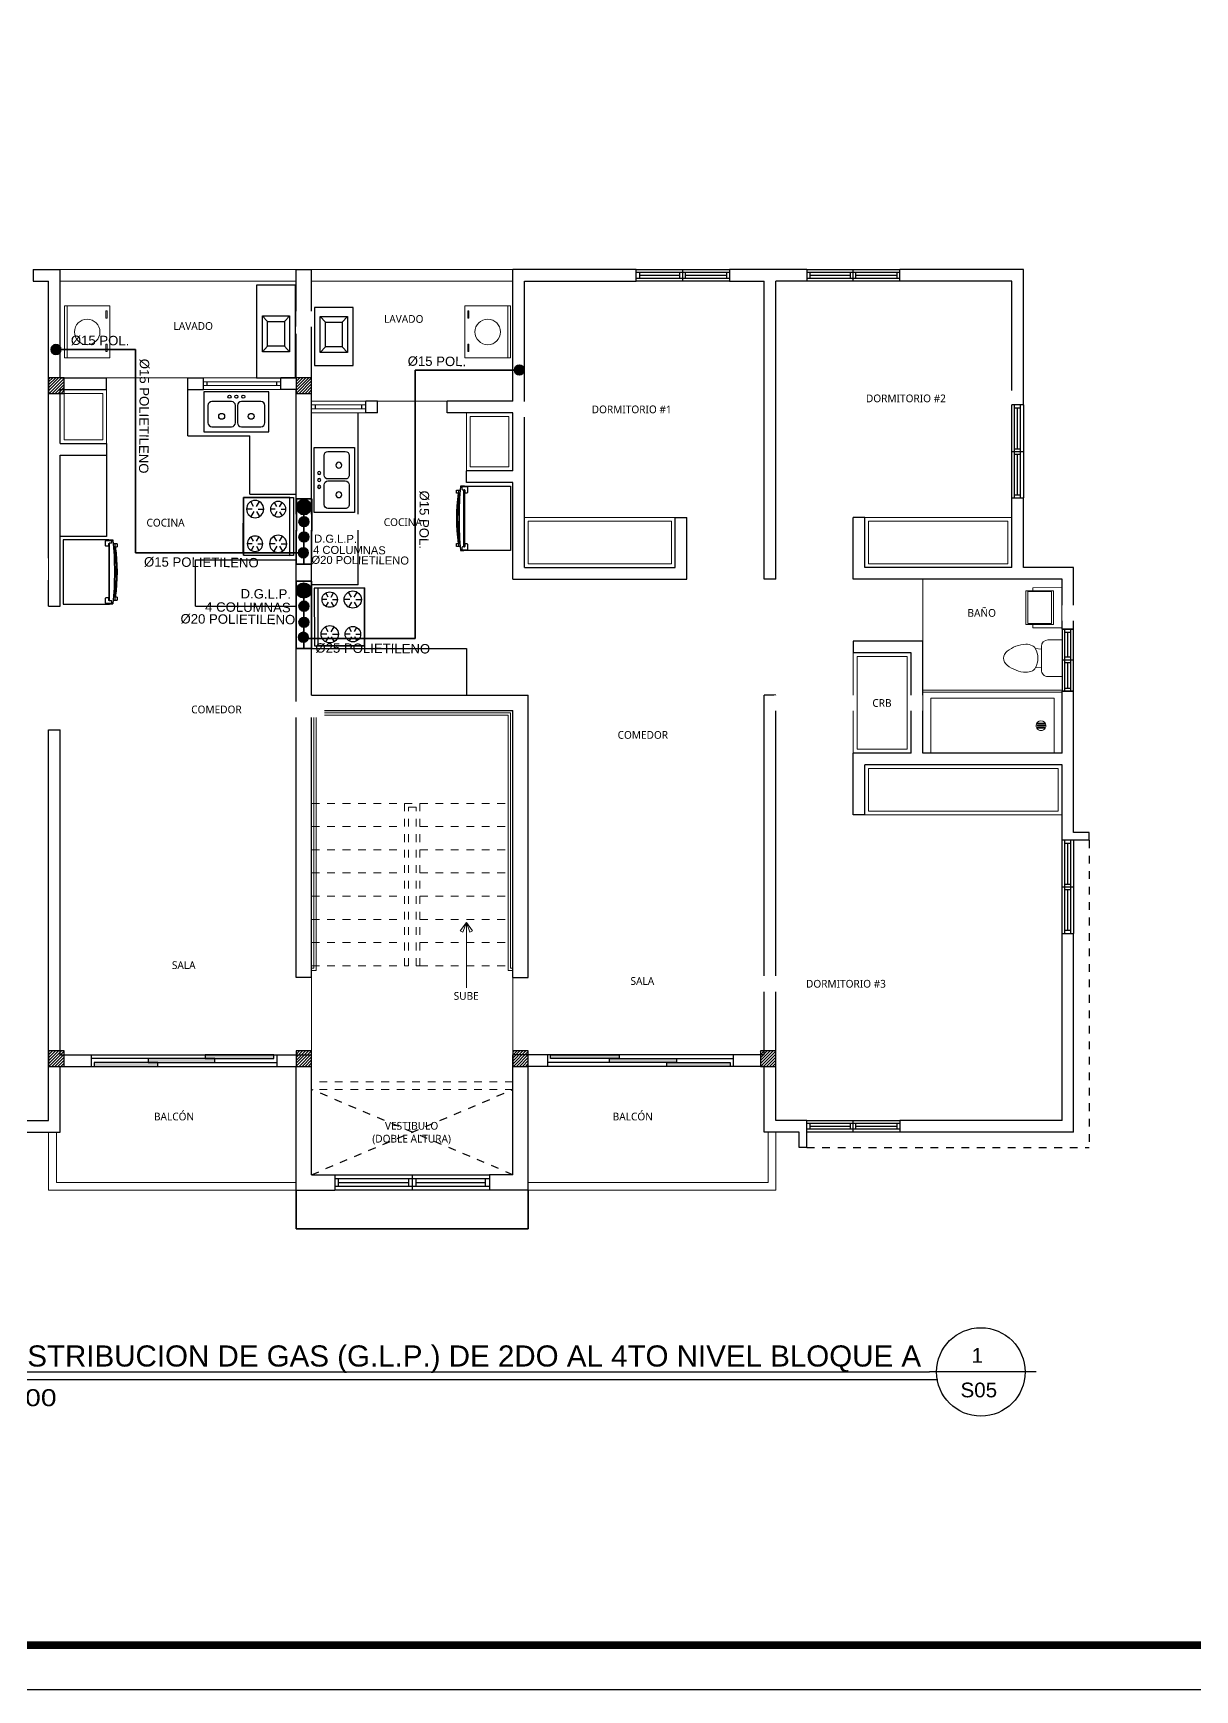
# Model space of a CAD drawing. Header units: feet. Extents: x 1019 to 2236, y -546 to 122.
# Drawn here: x 1063.44 to 1078.46, y -545.98 to -524.57 of the extents above; entities that cross this region are included whole.
import ezdxf
from ezdxf.enums import TextEntityAlignment as Align

# ---------------------------------------------------------------- set-up
doc = ezdxf.new("R2010")
doc.units = ezdxf.units.FT
doc.header["$LTSCALE"] = 0.05
doc.header["$MEASUREMENT"] = 0
for name, pattern in [('ACAD_ISO14W100', [25.5, 12, -3, 0.5, -3, 0.5, -3, 0.5, -3]), ('DASHED2', [0.375, 0.25, -0.125]), ('HIDDEN', [9.525, 6.35, -3.175])]:
    doc.linetypes.add(name, pattern=pattern)
for name, color, linetype, lineweight in [('A-GENM', 8, 'Continuous', 9), ('A-WALL', 7, 'Continuous', 25), ('closet', 8, 'Continuous', 5), ('COCINA', 8, 'Continuous', 25), ('escalera', 8, 'DASHED2', 0), ('FURN', 8, 'Continuous', 9), ('GAS', 6, 'ACAD_ISO14W100', 35), ('I-FURN', 8, 'Continuous', 0), ('MB', 8, 'Continuous', 20), ('P-SANR-FIXT', 8, 'Continuous', 9)]:
    doc.layers.add(name, color=color, linetype=linetype, lineweight=lineweight)
for name, color, linetype in [('columna', 9, 'Continuous'), ('MARCO', 1, 'Continuous'), ('MUEBLES', 8, 'Continuous'), ('PERT-VENT', 8, 'Continuous'), ('PISO', 8, 'Continuous'), ('textos', 7, 'Continuous'), ('TEXXT', 2, 'Continuous'), ('TXT', 2, 'Continuous'), ('VUELO', 8, 'HIDDEN')]:
    doc.layers.add(name, color=color, linetype=linetype)
doc.styles.add('ads', font='trebuc.ttf', dxfattribs={"height": 0.14})
doc.styles.add('DAMIAN', font='arial.ttf', dxfattribs={"height": 0.12})
doc.styles.get("Standard").update_dxf_attribs({"font": 'arial.ttf'})
doc.linetypes.add('GAS_LINE', pattern='A,12.7,-5.08,["GAS",Standard,S=2.54,R=0,X=-2.54,Y=-1.27],-6.35', length=24.13)

# ---------------------------------------------------------------- blocks, each defined once
blk = doc.blocks.new('A$C2C3967B4')
at = {"layer": 'COCINA'}
for p, q in [((0.838, 0.52), (0, 0.52)), ((0, 0.52), (0, 0)), ((0.838, 0), (0.838, 0.52)), ((0.051, 0.342), (0.051, 0.119)), ((0.356, 0.393), (0.102, 0.393)), ((0.406, 0.119), (0.406, 0.342)), ((0.432, 0.342), (0.432, 0.119)), ((0.737, 0.393), (0.483, 0.393)), ((0.787, 0.119), (0.787, 0.342)), ((0.102, 0.068), (0.356, 0.068)), ((0.483, 0.068), (0.737, 0.068)), ((0, 0), (0.838, 0))]:
    blk.add_line(p, q, dxfattribs=at)
for centre, radius in [((0.33, 0.456), 0.0201), ((0.419, 0.456), 0.0201), ((0.508, 0.456), 0.0201), ((0.229, 0.202), 0.0381), ((0.61, 0.202), 0.0381)]:
    blk.add_circle(centre, radius, dxfattribs=at)
for centre, start, end in [((0.102, 0.342), 90, 180), ((0.356, 0.342), 0, 90), ((0.483, 0.342), 90, 180), ((0.737, 0.342), 0, 90), ((0.102, 0.119), 180, 270), ((0.356, 0.119), 270, 0), ((0.483, 0.119), 180, 270), ((0.737, 0.119), 270, 0)]:
    blk.add_arc(centre, 0.0508, start, end, dxfattribs=at)
blk = doc.blocks.new('A$C285A50AC')
at = {"layer": 'MUEBLES'}
for p, q in [((0.001, 0.69, -0.889), (0, 0.029, -0.889)), ((0.001, 0.69), (0.001, 0.639)), ((0.763, 0.688), (0.001, 0.69)), ((0.763, 0.688, -0.889), (0.001, 0.69, -0.889)), ((0.762, 0.028, -0.889), (0.763, 0.688, -0.889)), ((0.763, 0.637), (0.763, 0.688)), ((0.001, 0.639), (0.763, 0.637)), ((0, 0.029, -0.889), (0.762, 0.028, -0.889))]:
    blk.add_line(p, q, dxfattribs=at)
at = {"layer": 'MUEBLES', "color": 8}
for p, q in [((0.12, 0.505, 0.003), (0.054, 0.543, 0.003)), ((0.12, 0.467, 0.003), (0.054, 0.429, 0.003)), ((0.153, 0.524, 0.003), (0.153, 0.6, 0.003)), ((0.153, 0.448, 0.003), (0.153, 0.372, 0.003)), ((0.186, 0.505, 0.003), (0.252, 0.543, 0.003)), ((0.186, 0.467, 0.003), (0.252, 0.429, 0.003)), ((0.577, 0.466, 0.003), (0.522, 0.435, 0.003)), ((0.577, 0.504, 0.003), (0.523, 0.536, 0.003)), ((0.61, 0.523, 0.003), (0.611, 0.587, 0.003)), ((0.61, 0.447, 0.003), (0.61, 0.384, 0.003)), ((0.643, 0.504, 0.003), (0.698, 0.536, 0.003)), ((0.643, 0.466, 0.003), (0.698, 0.434, 0.003)), ((0.12, 0.2, 0.003), (0.065, 0.232, 0.003)), ((0.153, 0.219, 0.003), (0.153, 0.283, 0.003)), ((0.186, 0.2, 0.003), (0.241, 0.232, 0.003)), ((0.577, 0.2, 0.003), (0.511, 0.238, 0.003)), ((0.61, 0.219, 0.003), (0.61, 0.295, 0.003)), ((0.643, 0.199, 0.003), (0.709, 0.237, 0.003)), ((0.12, 0.162, 0.003), (0.065, 0.131, 0.003)), ((0.153, 0.143, 0.003), (0.152, 0.08, 0.003)), ((0.186, 0.162, 0.003), (0.241, 0.13, 0.003)), ((0.577, 0.162, 0.003), (0.511, 0.124, 0.003)), ((0.61, 0.142, 0.003), (0.61, 0.066, 0.003)), ((0.643, 0.161, 0.003), (0.709, 0.123, 0.003))]:
    blk.add_line(p, q, dxfattribs=at)
at = {"layer": 'MUEBLES', "extrusion": (-0.001805, -0.999998, 0)}
for p, q in [((0.063, 0.027, -0.622), (0.698, 0.025, -0.622)), ((0.063, 0.027, -0.102), (0.698, 0.025, -0.102))]:
    blk.add_line(p, q, dxfattribs=at)
at = {"layer": 'MUEBLES'}
for centre, radius in [((0.153, 0.486, 0.003), 0.114), ((0.61, 0.485, 0.003), 0.102), ((0.153, 0.181, 0.003), 0.102), ((0.61, 0.181, 0.003), 0.114)]:
    blk.add_circle(centre, radius, dxfattribs=at)
at = {"layer": 'MUEBLES', "color": 8, "extrusion": (-0.001805, -0.999998, 0)}
for centre in [(0.089, -0.038, -0.027), (0.216, -0.038, -0.027), (0.381, -0.038, -0.027), (0.546, -0.038, -0.027), (0.673, -0.038, -0.027)]:
    blk.add_circle(centre, 0.0254, dxfattribs=at)
at = {"layer": 'MUEBLES'}
for points in [[(0.001, 0.69, 0.254), (0.001, 0.639, 0.254), (0.763, 0.637, 0.254), (0.763, 0.688, 0.254)], [(0, 0.029), (0.001, 0.639), (0.763, 0.637), (0.762, 0.028)]]:
    blk.add_3dface(points, dxfattribs=at)
at = {"layer": 'MUEBLES', "color": 8}
for points in [[(0.025, 0.027, -0.076), (0.025, 0.027, -0.533), (0.737, 0.025, -0.533), (0.737, 0.025, -0.076)], [(0.025, 0.027, -0.597), (0.025, 0.027, -0.851), (0.737, 0.025, -0.851), (0.737, 0.025, -0.597)]]:
    blk.add_3dface(points, dxfattribs=at)
blk = doc.blocks.new('A$C007B5363')
at = {"layer": 'COCINA'}
for p, q in [((0, 0.829), (0.594, 0.829)), ((0, 0), (0, 0.829)), ((0.551, 0.816), (0.551, 0.752)), ((0.621, 0.822), (0.557, 0.822)), ((0.557, 0.746), (0.582, 0.746)), ((0.589, 0.752), (0.589, 0.778)), ((0.594, 0.829), (0.601, 0.829)), ((0.594, 0.822), (0.594, 0.829)), ((0.594, 0.045), (0.594, 0.784)), ((0.595, 0.784), (0.621, 0.784)), ((0.601, 0.829), (0.601, 0.822)), ((0.645, 0.829), (0.601, 0.829)), ((0.601, 0.784), (0.601, 0.044)), ((0.627, 0.791), (0.627, 0.816)), ((0.649, 0.778), (0.671, 0.778)), ((0.671, 0.74), (0.651, 0.74)), ((0.654, 0.702), (0.671, 0.702)), ((0.671, 0.778), (0.698, 0.778)), ((0.671, 0.74), (0.671, 0.778)), ((0.671, 0.74), (0.671, 0.778)), ((0.698, 0.74), (0.671, 0.74)), ((0.671, 0.74), (0.671, 0.702)), ((0.671, 0.702), (0.671, 0.74)), ((0.699, 0.74), (0.699, 0.778)), ((0.594, 0), (0, 0)), ((0.551, 0.076), (0.551, 0.013)), ((0.582, 0.083), (0.557, 0.083)), ((0.557, 0.006), (0.621, 0.006)), ((0.589, 0.051), (0.589, 0.076)), ((0.594, 0), (0.594, 0.006)), ((0.594, 0), (0.601, 0)), ((0.621, 0.044), (0.595, 0.044)), ((0.601, 0.006), (0.601, 0)), ((0.601, 0), (0.645, 0)), ((0.627, 0.013), (0.627, 0.038)), ((0.671, 0.051), (0.649, 0.051)), ((0.651, 0.089), (0.671, 0.089)), ((0.671, 0.127), (0.654, 0.127)), ((0.671, 0.127), (0.671, 0.089)), ((0.671, 0.089), (0.671, 0.127)), ((0.671, 0.089), (0.698, 0.089)), ((0.671, 0.051), (0.671, 0.089)), ((0.671, 0.051), (0.671, 0.089)), ((0.698, 0.051), (0.671, 0.051)), ((0.699, 0.051), (0.699, 0.089))]:
    blk.add_line(p, q, dxfattribs=at)
for centre, radius, start, end in [((0.557, 0.816), 0.00635, 90, 180), ((0.557, 0.752), 0.00635, 180, 270), ((0.582, 0.752), 0.00635, 270, 360), ((0.595, 0.778), 0.00635, 90, 180), ((0.621, 0.816), 0.00635, 360, 90), ((0.621, 0.791), 0.00635, 270, 360), ((-3.851, 0.414), 4.515, 354.7351, 5.2649), ((-3.079, 0.414), 3.761, 355.6182, 4.3818), ((-1.675, 0.414), 2.373, 352.1151, 7.8849), ((0.557, 0.076), 0.00635, 90, 180), ((0.557, 0.013), 0.00635, 180, 270), ((0.582, 0.076), 0.00635, 360, 90), ((0.595, 0.051), 0.00635, 180, 270), ((0.621, 0.038), 0.00635, 360, 90), ((0.621, 0.013), 0.00635, 270, 360)]:
    blk.add_arc(centre, radius, start, end, dxfattribs=at)
blk = doc.blocks.new('bath_sink_6127 - bath_sink_6127-V2-Nivel 1')
at = {"layer": 'I-FURN'}
for p, q in [((0.293, 0.297), (-0.127, 0.297)), ((-0.127, 0.297), (-0.127, -0.29)), ((0.395, 0.244), (-0.005, 0.244)), ((-0.005, 0.244), (-0.005, -0.245)), ((0.293, 0.244), (0.293, 0.297)), ((0.395, -0.245), (0.395, 0.244)), ((0.025, -0.234), (0.025, 0.233)), ((0.025, 0.233), (0.369, 0.233)), ((0.369, 0.233), (0.369, -0.234)), ((0.369, -0.234), (0.025, -0.234)), ((0.293, -0.29), (-0.127, -0.29)), ((-0.005, -0.245), (0.395, -0.245)), ((0.293, -0.29), (0.293, -0.245))]:
    blk.add_line(p, q, dxfattribs=at)
blk = doc.blocks.new('Toilet_-_Tank_-_3D_4840 - 17_ High_ Seat Not Visible-536545-Nivel 1')
at = {"layer": 'P-SANR-FIXT'}
for p, q in [((0.248, 0.489), (-0.248, 0.489)), ((-0.248, 0.489), (-0.248, 0.298)), ((0.248, 0.298), (0.248, 0.489)), ((-0.159, 0.21), (-0.123, 0.21)), ((-0.123, 0.21), (-0.132, 0.127)), ((-0.123, 0.21), (0.123, 0.21)), ((0.132, 0.127), (0.123, 0.21)), ((0.123, 0.21), (0.159, 0.21))]:
    blk.add_line(p, q, dxfattribs=at)
for centre, radius, start, end in [((-0.159, 0.298), 0.0889, 180, 270), ((0.159, 0.298), 0.0889, 270, 360), ((-0.023, 0.008), 0.167, 151.0596, 182.709), ((-0.083, 0.041), 0.0995, 119.8981, 151.0596), ((0, -0.104), 0.266, 90.1019, 119.8981), ((0, -0.104), 0.266, 60.1019, 89.8981), ((0.083, 0.041), 0.0995, 28.9404, 60.1019), ((0.023, 0.008), 0.167, 357.291, 28.9404), ((0.25, 0.021), 0.441, 182.709, 218.5058), ((-0.25, 0.021), 0.441, 321.4942, 357.291), ((0.011, -0.169), 0.136, 218.5058, 265.219), ((-0.011, -0.169), 0.136, 274.781, 321.4942)]:
    blk.add_arc(centre, radius, start, end, dxfattribs=at)
blk = doc.blocks.new('A$C01EB0BB3')
at = {"layer": 'FURN'}
for p, q in [((0, 0, 224.56), (0, 0.61, 224.56)), ((0, 0.61, 224.56), (0.533, 0.61, 224.56)), ((0.503, 0.61, 224.56), (0.503, 0, 224.56)), ((0.533, 0.61, 224.56), (0.533, 0, 224.56)), ((0.533, 0, 224.56), (0, 0, 224.56))]:
    blk.add_line(p, q, dxfattribs=at)
at = {"layer": 'FURN', "ltscale": 0.02, "elevation": 224.56}
for points in [[(0.047, 0.536), (0.047, 0.45), (0.032, 0.45), (0.032, 0.536)], [(0.047, 0.143), (0.047, 0.057), (0.032, 0.057), (0.032, 0.143)]]:
    blk.add_lwpolyline(points, close=True, dxfattribs=at)
at = {"layer": 'FURN', "ltscale": 0.02}
blk.add_circle((0.267, 0.305, 224.56), 0.15, dxfattribs=at)
blk = doc.blocks.new('A$C153C7E87')
at = {"layer": 'COCINA'}
for p, q in [((0.076, 0.804), (0.143, 0.731)), ((0.427, 0.804), (0.36, 0.731)), ((0.143, 0.411), (0.076, 0.339)), ((0.36, 0.411), (0.427, 0.339))]:
    blk.add_line(p, q, dxfattribs=at)
at = {"layer": 'COCINA', "extrusion": (1.60732e-15, -2.48059e-15, -1)}
for points in [[(-0.502, 1.2), (0, 1.2), (0, 0), (-0.502, 0)], [(-0.427, 0.339), (-0.076, 0.339), (-0.076, 0.804), (-0.427, 0.804)], [(-0.36, 0.411), (-0.143, 0.411), (-0.143, 0.731), (-0.36, 0.731)]]:
    blk.add_lwpolyline(points, close=True, dxfattribs=at)
blk = doc.blocks.new('A$C074D4DC8')
at = {"layer": 'FURN'}
blk.add_line((0.042, 0.342), (0.042, -0.198), dxfattribs=at)
for points in [[(0.042, 0.342), (-0.008, 0.274), (0.012, 0.262), (0.042, 0.342)], [(0.042, 0.342), (0.092, 0.274), (0.072, 0.262), (0.042, 0.342)]]:
    blk.add_lwpolyline(points, dxfattribs=at)
blk = doc.blocks.new('A$C78C8556F')
at = {"layer": 'PERT-VENT', "extrusion": (-2.36659e-12, 8.94772e-16, -1)}
for p, q in [((0, 0.2), (2, 0.2)), ((0, 0.15), (2, 0.15)), ((0, 0.05), (2, 0.05)), ((2, 0), (0, 0)), ((0.047, 0.1), (0.953, 0.1)), ((0.953, 0.15), (0.953, 0.05)), ((1, 0.2), (1, 0)), ((1.047, 0.15), (1.047, 0.05)), ((1.047, 0.1), (1.946, 0.1)), ((1.946, 0.05), (1.946, 0.15))]:
    blk.add_line(p, q, dxfattribs=at)
at = {"layer": 'PERT-VENT'}
blk.add_line((0.047, 0.05), (0.047, 0.15), dxfattribs=at)
blk = doc.blocks.new('A$C59FC24C1')
at = {"layer": 'PERT-VENT', "extrusion": (-2.36783e-12, 8.94772e-16, -1)}
for p, q in [((0, 0), (0, 1.2)), ((0.038, 1.2), (0.038, 0)), ((0.038, 1.165), (0.113, 1.165)), ((0.038, 1.165), (0.113, 1.165)), ((0.075, 1.165), (0.075, 0.635)), ((0.113, 1.2), (0.113, 0)), ((0.15, 1.2), (0.15, 0)), ((0.15, 0.6), (0, 0.6)), ((0.113, 0.635), (0.038, 0.635)), ((0.113, 0.565), (0.038, 0.565)), ((0.075, 0.565), (0.075, 0.04)), ((0.038, 0.04), (0.113, 0.04))]:
    blk.add_line(p, q, dxfattribs=at)
blk = doc.blocks.new('A$C5EA57A7C')
for points in [[(0.038, 0), (0.86, 0), (0.86, 0.05), (0.038, 0.05)], [(0.735, 0.05), (1.6, 0.05), (1.6, 0.1), (0.735, 0.1)], [(1.475, 0.1), (2.362, 0.1), (2.362, 0.15), (1.475, 0.15)]]:
    blk.add_hatch(color=256).paths.add_polyline_path(points)
at = {"layer": 'PERT-VENT', "extrusion": (-6.28888e-16, -1.94037e-15, -1)}
for points in [[(-0.038, 0), (-0.86, 0), (-0.86, 0.05), (-0.038, 0.05)], [(-0.735, 0.05), (-1.6, 0.05), (-1.6, 0.1), (-0.735, 0.1)], [(-1.475, 0.1), (-2.362, 0.1), (-2.362, 0.15), (-1.475, 0.15)]]:
    blk.add_lwpolyline(points, close=True, dxfattribs=at)
at = {"layer": 'PISO'}
for p, q in [((0, 0.15), (2.4, 0.15)), ((0, 0), (2.4, 0))]:
    blk.add_line(p, q, dxfattribs=at)
at = {"layer": 'PISO', "extrusion": (-6.28888e-16, -1.94037e-15, -1)}
for p, q in [((0.823, 0.1), (0, 0.1)), ((1.6, 0.05), (2.4, 0.05))]:
    blk.add_line(p, q, dxfattribs=at)
blk = doc.blocks.new('A$C5F285EFA')
at = {"layer": 'P-SANR-FIXT'}
for p, q in [((0, 0.813), (1.8, 0.813)), ((0, 0.813), (0.001, 0.001)), ((1.8, 0.787), (0, 0.787)), ((0.102, 0.711), (1.698, 0.711)), ((0.102, 0.711), (0.102, 0)), ((1.698, 0.711), (1.699, 0)), ((1.8, 0.813), (1.8, 0)), ((1.484, 0.387), (1.573, 0.387)), ((1.573, 0.378), (1.484, 0.378)), ((1.484, 0.36), (1.573, 0.36)), ((1.573, 0.351), (1.484, 0.351)), ((1.484, 0.333), (1.573, 0.333)), ((1.573, 0.324), (1.484, 0.324)), ((1.699, 0), (0.001, 0)), ((1.699, 0), (1.8, 0))]:
    blk.add_line(p, q, dxfattribs=at)
for centre, radius, start, end in [((1.528, 0.355), 0.0635, 0.0472, 180.0472), ((1.528, 0.355), 0.0635, 0.0472, 180.0472), ((1.528, 0.355), 0.0635, 180.0472, 0.0472), ((1.528, 0.355), 0.0635, 180.0472, 0.0472), ((1.484, 0.383), 0.00444, 90.0472, 270.0472), ((1.484, 0.355), 0.00444, 90.0472, 270.0472), ((1.484, 0.328), 0.00444, 90.0472, 270.0472), ((1.573, 0.383), 0.00444, 270.0472, 90.0472), ((1.573, 0.355), 0.00444, 270.0472, 90.0472), ((1.573, 0.328), 0.00444, 270.0472, 90.0472)]:
    blk.add_arc(centre, radius, start, end, dxfattribs=at)
blk = doc.blocks.new('A$C012446DC')
at = {"layer": 'PISO'}
h = blk.add_hatch(dxfattribs=at)
h.set_pattern_fill('ANSI31', color=256, scale=0.008571, angle=180)
h.set_pattern_definition([(225, (206536.064322, 1154820.960068), (0.0192434059784, -0.0192434059784), [])])
h.paths.add_polyline_path([(0, 0), (0.2, 0), (0.2, 0.2), (0, 0.2)])
at = {"layer": 'columna'}
blk.add_lwpolyline([(0.2, 0.2), (0, 0.2), (0, 0), (0.2, 0)], close=True, dxfattribs=at)
blk = doc.blocks.new('A$C387E0859')
for p in [(0, 8.7), (3.2, 8.7), (0, 0), (3.2, 0), (6, 0), (9.2, 0)]:
    blk.add_blockref('A$C012446DC', p)

msp = doc.modelspace()

# ---------------------------------------------------------------- hatches: boundary and pattern name
at = {"layer": 'GAS', "linetype": 'GAS_LINE', "ltscale": 0.8}
h = msp.add_hatch(color=256, dxfattribs=at)
h.dxf.hatch_style = 1
edge = h.paths.add_edge_path()
edge.add_arc((1063.736, -528.655), 0.0637, -83.357, 276.643)
h = msp.add_hatch(color=256, dxfattribs=at)
h.dxf.hatch_style = 1
edge = h.paths.add_edge_path()
edge.add_arc((1069.726, -528.919), 0.0637, -83.357, 276.643)
h = msp.add_hatch(color=256, dxfattribs=at)
h.dxf.hatch_style = 1
edge = h.paths.add_edge_path()
edge.add_arc((1066.933, -531.283), 0.0637, -83.357, 276.643)
h = msp.add_hatch(color=256, dxfattribs=at)
h.dxf.hatch_style = 1
edge = h.paths.add_edge_path()
edge.add_arc((1066.939, -531.77), 0.0956, -83.357, 276.643)
h = msp.add_hatch(color=256, dxfattribs=at)
h.dxf.hatch_style = 1
edge = h.paths.add_edge_path()
edge.add_arc((1066.941, -531.973), 0.0637, -83.357, 276.643)
h = msp.add_hatch(color=256, dxfattribs=at)
h.dxf.hatch_style = 1
edge = h.paths.add_edge_path()
edge.add_arc((1066.941, -532.181), 0.0637, -83.357, 276.643)
h = msp.add_hatch(color=256, dxfattribs=at)
h.dxf.hatch_style = 1
edge = h.paths.add_edge_path()
edge.add_arc((1066.933, -532.374), 0.0637, -83.357, 276.643)

# ---------------------------------------------------------------- linework, layer by layer
at = {"layer": 'A-GENM'}
for p, q in [((1063.791, -527.622), (1066.841, -527.622)), ((1067.041, -527.622), (1067.041, -527.622)), ((1069.641, -527.622), (1067.041, -527.622)), ((1063.791, -527.772), (1066.841, -527.772)), ((1069.641, -527.772), (1067.041, -527.772)), ((1069.641, -531.625), (1069.641, -531.625)), ((1069.841, -533.122), (1069.841, -533.122)), ((1063.641, -539.522), (1063.641, -538.772)), ((1063.741, -539.422), (1063.741, -538.772)), ((1072.941, -539.422), (1072.941, -538.772)), ((1073.041, -539.522), (1073.041, -538.772)), ((1066.841, -539.422), (1063.741, -539.422)), ((1069.841, -539.422), (1072.941, -539.422)), ((1066.841, -539.522), (1063.641, -539.522)), ((1069.841, -539.522), (1073.041, -539.522))]:
    msp.add_line(p, q, dxfattribs=at)
at = {"layer": 'A-WALL'}
for p, q in [((1063.441, -527.622), (1063.791, -527.622)), ((1063.791, -529.022), (1063.791, -527.622)), ((1066.841, -529.022), (1066.841, -527.622)), ((1066.841, -527.622), (1067.041, -527.622)), ((1066.841, -527.622), (1067.041, -527.622)), ((1067.041, -533.122), (1067.041, -527.622)), ((1071.237, -527.622), (1069.641, -527.622)), ((1069.641, -529.322), (1069.641, -527.622)), ((1073.441, -527.622), (1072.441, -527.622)), ((1076.241, -527.622), (1074.644, -527.622)), ((1076.241, -529.369), (1076.241, -527.622)), ((1063.441, -527.772), (1063.641, -527.772)), ((1063.641, -531.972), (1063.641, -527.772)), ((1069.791, -531.475), (1069.791, -527.772)), ((1069.791, -527.772), (1071.237, -527.772)), ((1072.441, -527.772), (1072.891, -527.772)), ((1072.891, -531.625), (1072.891, -527.772)), ((1073.041, -531.625), (1073.041, -527.772)), ((1073.441, -527.772), (1073.041, -527.772)), ((1076.091, -527.772), (1074.644, -527.772)), ((1076.091, -529.369), (1076.091, -527.772)), ((1063.791, -529.022), (1064.391, -529.022)), ((1063.791, -529.172), (1064.391, -529.172)), ((1063.791, -529.872), (1063.791, -529.172)), ((1064.391, -529.172), (1064.391, -529.022)), ((1065.441, -529.172), (1065.441, -529.022)), ((1065.441, -529.022), (1065.641, -529.022)), ((1065.441, -529.172), (1065.641, -529.172)), ((1065.641, -529.172), (1065.641, -529.022)), ((1066.641, -529.172), (1066.641, -529.022)), ((1066.841, -529.022), (1066.641, -529.022)), ((1066.841, -529.172), (1066.641, -529.172)), ((1066.841, -536.772), (1066.841, -529.172)), ((1067.741, -529.472), (1067.741, -529.322)), ((1067.891, -529.322), (1067.741, -529.322)), ((1067.891, -529.472), (1067.891, -529.322)), ((1069.641, -529.322), (1068.791, -529.322)), ((1068.791, -529.472), (1068.791, -529.322)), ((1067.891, -529.472), (1067.741, -529.472)), ((1069.641, -529.472), (1068.791, -529.472)), ((1069.641, -530.222), (1069.641, -529.472)), ((1063.791, -529.872), (1064.391, -529.872)), ((1063.791, -530.022), (1064.391, -530.022)), ((1064.391, -529.872), (1064.391, -530.022)), ((1069.641, -530.222), (1069.041, -530.222)), ((1069.041, -530.372), (1069.041, -530.222)), ((1069.641, -530.372), (1069.041, -530.372)), ((1069.641, -531.625), (1069.641, -530.372)), ((1076.091, -531.475), (1076.091, -530.572)), ((1076.241, -531.475), (1076.241, -530.572)), ((1071.741, -531.475), (1071.741, -530.825)), ((1071.741, -530.825), (1071.891, -530.825)), ((1071.891, -531.625), (1071.891, -530.825)), ((1074.041, -531.625), (1074.041, -530.825)), ((1074.191, -530.825), (1074.041, -530.825)), ((1074.191, -531.475), (1074.191, -530.825)), ((1069.791, -531.475), (1071.741, -531.475)), ((1076.091, -531.475), (1074.191, -531.475)), ((1076.891, -531.475), (1076.241, -531.475)), ((1076.891, -532.269), (1076.891, -531.475)), ((1069.641, -531.625), (1071.891, -531.625)), ((1073.041, -531.625), (1072.891, -531.625)), ((1076.741, -531.625), (1074.041, -531.625)), ((1076.741, -532.269), (1076.741, -531.625)), ((1063.641, -531.972), (1063.791, -531.972)), ((1074.941, -532.425), (1074.041, -532.425)), ((1074.041, -532.425), (1074.041, -532.575)), ((1074.791, -532.575), (1074.041, -532.575)), ((1074.791, -533.872), (1074.791, -532.575)), ((1074.941, -533.872), (1074.941, -532.425)), ((1067.041, -533.122), (1069.841, -533.122)), ((1069.841, -536.772), (1069.841, -533.122)), ((1072.891, -537.772), (1072.891, -533.122)), ((1073.041, -533.122), (1072.891, -533.122)), ((1073.041, -538.622), (1073.041, -533.122)), ((1076.741, -533.872), (1076.741, -533.072)), ((1076.891, -534.899), (1076.891, -533.072)), ((1067.041, -536.772), (1067.041, -533.322)), ((1067.041, -536.772), (1067.041, -533.322)), ((1067.041, -533.322), (1069.641, -533.322)), ((1069.641, -536.772), (1069.641, -533.322)), ((1063.641, -538.622), (1063.641, -533.572)), ((1063.641, -533.572), (1063.791, -533.572)), ((1063.791, -537.772), (1063.791, -533.572)), ((1074.041, -534.672), (1074.041, -533.872)), ((1074.791, -533.872), (1074.041, -533.872)), ((1076.741, -533.872), (1074.941, -533.872)), ((1074.191, -534.672), (1074.191, -534.022)), ((1076.741, -534.022), (1074.191, -534.022)), ((1076.741, -534.999), (1076.741, -534.022)), ((1074.191, -534.672), (1074.041, -534.672)), ((1077.091, -534.999), (1077.091, -534.899)), ((1076.741, -538.622), (1076.741, -536.202)), ((1076.891, -538.772), (1076.891, -536.202)), ((1067.041, -536.772), (1066.841, -536.772)), ((1069.641, -536.772), (1069.841, -536.772)), ((1063.791, -537.772), (1064.191, -537.772)), ((1063.791, -538.772), (1063.791, -537.922)), ((1063.791, -537.922), (1064.191, -537.922)), ((1064.191, -537.772), (1064.191, -537.922)), ((1066.591, -537.772), (1067.041, -537.772)), ((1066.591, -537.772), (1066.591, -537.922)), ((1066.591, -537.922), (1066.841, -537.922)), ((1066.841, -539.522), (1066.841, -537.922)), ((1067.041, -539.322), (1067.041, -537.772)), ((1070.091, -537.772), (1069.641, -537.772)), ((1069.641, -539.322), (1069.641, -537.772)), ((1070.091, -537.922), (1069.841, -537.922)), ((1069.841, -539.522), (1069.841, -537.922)), ((1070.091, -537.772), (1070.091, -537.922)), ((1072.891, -537.772), (1072.491, -537.772)), ((1072.491, -537.772), (1072.491, -537.922)), ((1072.891, -537.922), (1072.491, -537.922)), ((1072.891, -538.772), (1072.891, -537.922)), ((1063.237, -538.622), (1063.641, -538.622)), ((1073.441, -538.622), (1073.041, -538.622)), ((1076.741, -538.622), (1074.644, -538.622)), ((1063.341, -538.772), (1063.791, -538.772)), ((1073.341, -538.772), (1072.891, -538.772)), ((1076.891, -538.772), (1074.644, -538.772)), ((1073.441, -538.972), (1073.341, -538.972)), ((1067.041, -539.322), (1067.341, -539.322)), ((1067.341, -539.322), (1067.341, -539.522)), ((1069.641, -539.322), (1069.341, -539.322)), ((1069.341, -539.322), (1069.341, -539.522)), ((1066.841, -539.522), (1067.341, -539.522)), ((1069.841, -539.522), (1069.341, -539.522))]:
    msp.add_line(p, q, dxfattribs=at)
at = {"layer": 'A-WALL', "extrusion": (-6.28888e-16, -1.94037e-15, -1)}
for p, q in [((1063.441, -527.622), (1063.441, -527.772)), ((1071.237, -527.772), (1071.237, -527.622)), ((1072.441, -527.622), (1072.441, -527.772))]:
    msp.add_line(p, q, dxfattribs=at)
at = {"layer": 'A-WALL', "extrusion": (6.10446e-16, -1.94037e-15, -1)}
for p, q in [((1073.441, -527.622), (1073.441, -527.772)), ((1074.644, -527.772), (1074.644, -527.622))]:
    msp.add_line(p, q, dxfattribs=at)
at = {"layer": 'A-WALL', "extrusion": (-5.65398e-18, -1.31713e-15, -1)}
for p, q in [((1076.091, -530.572), (1076.241, -530.572)), ((1076.891, -532.269), (1076.741, -532.269)), ((1076.741, -533.072), (1076.891, -533.072)), ((1076.741, -536.202), (1076.891, -536.202))]:
    msp.add_line(p, q, dxfattribs=at)
at = {"layer": 'A-WALL', "extrusion": (-1.27878e-17, -1.31713e-15, -1)}
for p, q in [((1076.741, -532.269), (1076.891, -532.269)), ((1076.891, -533.072), (1076.741, -533.072))]:
    msp.add_line(p, q, dxfattribs=at)
at = {"layer": 'A-WALL', "extrusion": (1.27878e-17, -1.31713e-15, -1)}
for p, q in [((1077.091, -534.899), (1076.891, -534.899)), ((1077.091, -534.999), (1076.741, -534.999))]:
    msp.add_line(p, q, dxfattribs=at)
at = {"layer": 'A-WALL', "extrusion": (6.28888e-16, -1.93323e-15, -1)}
for p, q in [((1073.441, -538.972), (1073.441, -538.622)), ((1073.341, -538.972), (1073.341, -538.772))]:
    msp.add_line(p, q, dxfattribs=at)
at = {"layer": 'A-WALL', "extrusion": (6.10446e-16, -1.93323e-15, -1)}
msp.add_line((1074.644, -538.622), (1074.644, -538.772), dxfattribs=at)
at = {"layer": 'closet'}
for p, q in [((1064.391, -529.022), (1065.441, -529.022)), ((1064.391, -529.172), (1064.391, -529.872)), ((1067.891, -529.322), (1068.791, -529.322)), ((1069.041, -530.222), (1069.041, -529.472)), ((1069.791, -530.825), (1071.741, -530.825)), ((1076.091, -530.825), (1074.191, -530.825)), ((1074.041, -532.575), (1074.041, -533.872)), ((1067.071, -536.652), (1067.071, -533.352)), ((1067.071, -533.352), (1069.611, -533.352)), ((1067.101, -536.682), (1067.101, -533.382)), ((1067.101, -533.382), (1069.581, -533.382)), ((1069.581, -536.682), (1069.581, -533.382)), ((1069.611, -536.652), (1069.611, -533.352)), ((1076.741, -534.672), (1074.191, -534.672)), ((1067.071, -536.652), (1067.041, -536.652)), ((1067.101, -536.682), (1067.041, -536.682)), ((1069.581, -536.682), (1069.641, -536.682)), ((1069.611, -536.652), (1069.641, -536.652)), ((1067.041, -536.772), (1067.041, -537.772)), ((1069.641, -536.772), (1069.641, -537.772))]:
    msp.add_line(p, q, dxfattribs=at)
for points in [[(1063.841, -529.822), (1064.341, -529.822), (1064.341, -529.222), (1063.841, -529.222)], [(1069.091, -530.172), (1069.591, -530.172), (1069.591, -529.522), (1069.091, -529.522)], [(1069.841, -531.425), (1071.691, -531.425), (1071.691, -530.875), (1069.841, -530.875)], [(1074.241, -531.425), (1076.041, -531.425), (1076.041, -530.875), (1074.241, -530.875)], [(1074.241, -534.622), (1076.691, -534.622), (1076.691, -534.072), (1074.241, -534.072)]]:
    msp.add_lwpolyline(points, close=True, dxfattribs=at)
at = {"layer": 'COCINA'}
for p, q in [((1067.219, -528.62), (1067.152, -528.693)), ((1067.436, -528.62), (1067.503, -528.693)), ((1065.441, -529.772), (1065.441, -529.172)), ((1067.641, -531.698), (1067.641, -529.472)), ((1065.441, -529.772), (1066.241, -529.772)), ((1066.241, -530.526), (1066.241, -529.772)), ((1066.241, -530.526), (1066.841, -530.526)), ((1065.541, -531.972), (1065.541, -531.372)), ((1065.541, -531.372), (1066.841, -531.372)), ((1067.641, -531.698), (1067.041, -531.698)), ((1065.541, -531.972), (1066.841, -531.972)), ((1067.041, -532.522), (1069.041, -532.522)), ((1069.041, -532.522), (1069.041, -533.122))]:
    msp.add_line(p, q, dxfattribs=at)
at = {"layer": 'escalera'}
for p, q in [((1067.041, -534.522), (1068.241, -534.522)), ((1068.241, -536.622), (1068.241, -534.522)), ((1068.241, -534.522), (1068.441, -534.522)), ((1068.441, -534.522), (1069.641, -534.522)), ((1068.441, -536.622), (1068.441, -534.522)), ((1068.291, -536.622), (1068.291, -534.572)), ((1068.291, -534.572), (1068.391, -534.572)), ((1068.391, -536.622), (1068.391, -534.572)), ((1067.041, -534.822), (1068.241, -534.822)), ((1068.441, -534.822), (1069.641, -534.822)), ((1067.041, -535.122), (1068.241, -535.122)), ((1068.441, -535.122), (1069.641, -535.122)), ((1067.041, -535.422), (1068.241, -535.422)), ((1068.441, -535.422), (1069.641, -535.422)), ((1067.041, -535.722), (1068.241, -535.722)), ((1068.441, -535.722), (1069.641, -535.722)), ((1067.041, -536.022), (1068.241, -536.022)), ((1068.441, -536.022), (1069.641, -536.022)), ((1067.041, -536.322), (1068.241, -536.322)), ((1068.441, -536.322), (1069.641, -536.322)), ((1067.041, -536.622), (1068.241, -536.622)), ((1068.241, -536.622), (1068.291, -536.622)), ((1068.391, -536.622), (1068.441, -536.622)), ((1068.441, -536.622), (1069.641, -536.622)), ((1069.641, -538.122), (1067.041, -538.122)), ((1069.641, -538.222), (1067.041, -538.222))]:
    msp.add_line(p, q, dxfattribs=at)
at = {"layer": 'GAS', "linetype": 'GAS_LINE', "ltscale": 0.8}
for p, q in [((1067.041, -527.622), (1067.041, -527.622)), ((1063.683, -528.655), (1064.764, -528.655)), ((1068.379, -528.923), (1069.725, -528.923)), ((1064.764, -531.283), (1066.933, -531.283)), ((1066.941, -531.84), (1066.941, -532.522)), ((1066.933, -532.392), (1068.379, -532.392))]:
    msp.add_line(p, q, dxfattribs=at)
msp.add_lwpolyline([(1067.04, -531.65), (1067.041, -532.522), (1066.841, -532.522), (1066.84, -531.65)], close=True, dxfattribs=at)
for centre, radius in [((1063.736, -528.655), 0.0637), ((1069.726, -528.919), 0.0637), ((1066.933, -531.283), 0.0637), ((1066.939, -531.77), 0.0956), ((1066.941, -531.973), 0.0637), ((1066.941, -532.181), 0.0637), ((1066.933, -532.374), 0.0637)]:
    msp.add_circle(centre, radius, dxfattribs=at)
at = {"layer": 'MARCO'}
msp.add_lwpolyline([(1053.536, -489.979), (1139.54, -489.979), (1139.54, -545.982), (1053.536, -545.982)], close=True, dxfattribs=at)
at = {"layer": 'MARCO', "const_width": 0.1}
msp.add_lwpolyline([(1129.976, -490.558), (1054.114, -490.558), (1054.114, -545.403), (1129.976, -545.403)], close=True, dxfattribs=at)
at = {"layer": 'MB', "lineweight": 35, "extrusion": (-2.36783e-12, 8.94772e-16, -1)}
for q in [(1066.841, -539.522), (1069.841, -540.022)]:
    msp.add_line((1066.841, -540.022), q, dxfattribs=at)
at = {"layer": 'MB', "lineweight": 35, "extrusion": (2.36783e-12, 8.94772e-16, -1)}
msp.add_line((1069.841, -540.022), (1069.841, -539.522), dxfattribs=at)
at = {"layer": 'PERT-VENT', "lineweight": 15}
for p, q in [((1065.641, -529.022), (1066.641, -529.022)), ((1065.641, -529.072), (1066.641, -529.072)), ((1065.641, -529.122), (1066.641, -529.122)), ((1065.641, -529.172), (1066.641, -529.172)), ((1065.691, -529.072), (1066.591, -529.072)), ((1067.741, -529.322), (1067.041, -529.322)), ((1067.741, -529.372), (1067.041, -529.372)), ((1067.691, -529.372), (1067.091, -529.372)), ((1067.741, -529.422), (1067.041, -529.422)), ((1067.741, -529.472), (1067.041, -529.472))]:
    msp.add_line(p, q, dxfattribs=at)
at = {"layer": 'PERT-VENT'}
for p, q in [((1065.691, -529.122), (1065.691, -529.072)), ((1066.591, -529.122), (1066.591, -529.072)), ((1067.091, -529.422), (1067.091, -529.372)), ((1067.691, -529.422), (1067.691, -529.372))]:
    msp.add_line(p, q, dxfattribs=at)
at = {"layer": 'PERT-VENT', "extrusion": (-2.36783e-12, -8.94772e-16, -1)}
for p, q in [((1076.741, -532.269), (1076.741, -533.069)), ((1076.778, -533.069), (1076.778, -532.269)), ((1076.778, -532.309), (1076.853, -532.309)), ((1076.816, -532.634), (1076.816, -532.309)), ((1076.853, -533.069), (1076.853, -532.269)), ((1076.891, -533.069), (1076.891, -532.269)), ((1076.891, -532.669), (1076.741, -532.669)), ((1076.853, -532.634), (1076.778, -532.634)), ((1076.853, -532.704), (1076.778, -532.704)), ((1076.816, -533.034), (1076.816, -532.704)), ((1076.778, -533.034), (1076.853, -533.034)), ((1076.778, -533.034), (1076.853, -533.034))]:
    msp.add_line(p, q, dxfattribs=at)
at = {"layer": 'TEXXT', "color": 4}
for p in [(1061.122, -541.872), (1076.406, -541.872)]:
    msp.add_line(p, (1075.026, -541.872), dxfattribs=at)
at = {"layer": 'TEXXT', "color": 3}
msp.add_line((1061.122, -541.97), (1075.137, -541.97), dxfattribs=at)
at = {"layer": 'TEXXT', "color": 4}
msp.add_circle((1075.692, -541.872), 0.572, dxfattribs=at)
at = {"layer": 'VUELO', "ltscale": 0.02}
for p, q in [((1077.091, -534.999), (1077.091, -538.972)), ((1067.041, -539.322), (1069.641, -538.222)), ((1069.641, -539.322), (1067.041, -538.222)), ((1073.441, -538.972), (1077.091, -538.972))]:
    msp.add_line(p, q, dxfattribs=at)

# ---------------------------------------------------------------- block references
for p, rotation in [((1071.237, -527.622), 270), ((1073.441, -527.622), 270), ((1076.891, -535.002), 180), ((1073.441, -538.622), 270)]:
    msp.add_blockref('A$C59FC24C1', p, dxfattribs=dict(rotation=rotation))
at = {"extrusion": (3.56775e-15, 5.02252e-16, -1), "xscale": -1}
msp.add_blockref('A$C2C3967B4', (-1065.649, -529.721), dxfattribs=at)
at = {"extrusion": (1.60776e-15, -2.47805e-15, -1), "xscale": -0.9799999999999965, "yscale": 0.9800000000000182, "zscale": 0.9799999999999965, "rotation": 269.8075498061957}
msp.add_blockref('A$C285A50AC', (-1067.752, -532.484), dxfattribs=at)
for name, p in [('A$C5EA57A7C', (1064.191, -537.922)), ('A$C78C8556F', (1067.341, -539.522))]:
    msp.add_blockref(name, p)
at = {"xscale": -1}
msp.add_blockref('A$C5EA57A7C', (1072.491, -537.922), dxfattribs=at)
at = {"layer": 'COCINA', "extrusion": (-1.63751e-15, -2.48074e-15, -1), "rotation": 180.0000000000032}
msp.add_blockref('A$C007B5363', (-1063.827, -531.116), dxfattribs=at)
at = {"layer": 'FURN', "xscale": 1.5625, "yscale": 1.5625, "zscale": 1.5625}
msp.add_blockref('A$C074D4DC8', (1068.975, -536.596), dxfattribs=at)
at = {"layer": 'P-SANR-FIXT', "xscale": 0.9549011219916372, "yscale": 0.9549011219916372, "zscale": 0.9549011219916372, "rotation": 270.0471946921313}
msp.add_blockref('Toilet_-_Tank_-_3D_4840 - 17_ High_ Seat Not Visible-536545-Nivel 1', (1076.274, -532.646), dxfattribs=at)

# ---------------------------------------------------------------- texts
at = {"layer": 'textos', "color": 7, "style": 'DAMIAN', "width": 1.2}
msp.add_text(' ESCALA: 1:100', height=0.21849, dxfattribs=at).set_placement((1061.077, -542.314))
at = {"layer": 'textos', "color": 7, "insert": (1061.139, -541.529), "char_height": 0.27312, "width": 14.56005, "attachment_point": 1, "style": 'DAMIAN'}
msp.add_mtext('PLANTAS DISTRIBUCION DE GAS (G.L.P.) DE 2DO AL 4TO NIVEL BLOQUE A', dxfattribs=at)
at = {"layer": 'TEXXT', "style": 'DAMIAN'}
for s, height, p in [('1', 0.19, (1075.645, -541.754)), ('S05', 0.1902, (1075.665, -542.2))]:
    msp.add_text(s, height=height, dxfattribs=at).set_placement(p, align=Align.CENTER)
at = {"layer": 'TEXXT', "attachment_point": 5, "style": 'DAMIAN'}
for s, insert, char_height, width, rotation in [('\\A1;  %%C15 POL.', (1068.613, -528.809), 0.12168, 2.45388, 359.5531), ('\\A1;  %%C15 POLIETILENO  ', (1064.873, -529.469), 0.12168, 2.45388, 269.5531), ('\\A1;  %%C15 POLIETILENO  ', (1065.568, -531.407), 0.12168, 2.45388, 359.5531), ('\\A1;  %%C20 POLIETILENO  ', (1067.629, -531.38), 0.10343, 2.0858, 359.5531), ('\\A1;4 COLUMNAS', (1067.529, -531.248), 0.10343, 2.0858, 359.5531), ('\\A1;D.G.L.P.', (1066.448, -531.815), 0.12168, 2.45388, 359.5531), ('\\A1;4 COLUMNAS', (1066.217, -531.987), 0.12168, 2.45388, 359.5531), ('\\A1;  %%C20 POLIETILENO  ', (1066.04, -532.143), 0.12168, 2.45388, 359.5531), ('\\A1;  %%C25 POLIETILENO  ', (1067.784, -532.52, 0.037), 0.12168, 2.45388, 359.5531)]:
    msp.add_mtext(s, dxfattribs=dict(at, insert=insert, char_height=char_height, width=width, rotation=rotation))
at = {"layer": 'TXT', "char_height": 0.1, "width": 2.688, "attachment_point": 2, "style": 'ads'}
for s, insert in [('SALA', (1065.387, -536.563)), ('SALA', (1071.316, -536.768)), ('SUBE', (1069.039, -536.961)), ('BALCÓN', (1065.262, -538.52)), ('BALCÓN', (1071.192, -538.52)), ('VESTIBULO\\P(DOBLE ALTURA)', (1068.333, -538.64))]:
    msp.add_mtext(s, dxfattribs=dict(at, insert=insert))

# ---------------------------------------------------------------- next in the draw order: texts
at = {"layer": 'COCINA', "insert": (1065.152, -530.843), "char_height": 0.1, "width": 2.738, "attachment_point": 2, "style": 'ads', "bg_fill": 2}
msp.add_mtext('COCINA', dxfattribs=at)
at = {"layer": 'TXT', "attachment_point": 2, "style": 'ads', "bg_fill": 2}
for s, insert, char_height, width in [('LAVADO', (1065.51, -528.301), 0.1, 2.688), ('DORMITORIO #2', (1074.723, -529.237), 0.1, 2.688), ('DORMITORIO #1', (1071.178, -529.379), 0.1, 2.738), ('COCINA', (1068.219, -530.837), 0.1, 2.688), ('CRB', (1062.22, -531.423), 0.14, 2.688), ('BAÑO', (1075.703, -532.01), 0.1, 2.688), ('COMEDOR', (1065.81, -533.258), 0.1, 2.688), ('CRB', (1074.413, -533.174), 0.1, 2.688), ('COMEDOR', (1071.322, -533.587), 0.1, 2.688), ('DORMITORIO #3', (1073.948, -536.804), 0.1, 2.688)]:
    msp.add_mtext(s, dxfattribs=dict(at, insert=insert, char_height=char_height, width=width))

# ---------------------------------------------------------------- next in the draw order: hatches: boundary and pattern name
at = {"layer": 'GAS', "linetype": 'GAS_LINE', "ltscale": 0.8}
h = msp.add_hatch(color=256, dxfattribs=at)
h.dxf.hatch_style = 1
edge = h.paths.add_edge_path()
edge.add_arc((1066.942, -530.692), 0.0956, -83.357, 276.643)
h = msp.add_hatch(color=256, dxfattribs=at)
h.dxf.hatch_style = 1
edge = h.paths.add_edge_path()
edge.add_arc((1066.941, -530.881), 0.0637, -83.357, 276.643)
h = msp.add_hatch(color=256, dxfattribs=at)
h.dxf.hatch_style = 1
edge = h.paths.add_edge_path()
edge.add_arc((1066.941, -531.078), 0.0637, -83.357, 276.643)

# ---------------------------------------------------------------- next in the draw order: linework, layer by layer
at = {"layer": 'A-WALL', "extrusion": (-5.65398e-18, -1.31713e-15, -1)}
msp.add_line((1076.241, -529.369), (1076.091, -529.369), dxfattribs=at)
at = {"layer": 'A-WALL'}
msp.add_line((1063.791, -531.972), (1063.791, -530.022), dxfattribs=at)
at = {"layer": 'closet'}
msp.add_line((1074.941, -532.425), (1074.941, -531.625), dxfattribs=at)
msp.add_lwpolyline([(1074.091, -533.822), (1074.741, -533.822), (1074.741, -532.625), (1074.091, -532.625)], close=True, dxfattribs=at)
at = {"layer": 'COCINA'}
for p, q in [((1064.391, -530.022), (1064.391, -531.072)), ((1064.391, -531.072), (1063.791, -531.072))]:
    msp.add_line(p, q, dxfattribs=at)
at = {"layer": 'GAS', "linetype": 'GAS_LINE', "ltscale": 0.8}
for p, q in [((1064.764, -528.655), (1064.764, -531.283)), ((1068.379, -528.923), (1068.379, -532.392)), ((1066.941, -530.748), (1066.941, -531.431))]:
    msp.add_line(p, q, dxfattribs=at)
msp.add_lwpolyline([(1067.043, -530.587), (1067.041, -531.431), (1066.841, -531.431), (1066.843, -530.587)], close=True, dxfattribs=at)
for centre, radius in [((1066.942, -530.692), 0.0956), ((1066.941, -530.881), 0.0637), ((1066.941, -531.078), 0.0637)]:
    msp.add_circle(centre, radius, dxfattribs=at)

# ---------------------------------------------------------------- next in the draw order: block references
at = {"xscale": 1.099999999999994, "yscale": 1.099999999999994, "zscale": 1.099999999999994, "rotation": 180}
msp.add_blockref('A$C01EB0BB3', (1064.433, -528.092), dxfattribs=at)
for name, p in [('A$C387E0859', (1063.641, -537.922)), ('A$C5F285EFA', (1074.941, -533.872))]:
    msp.add_blockref(name, p)
at = {"rotation": 180}
msp.add_blockref('A$C59FC24C1', (1076.241, -529.372), dxfattribs=at)
at = {"extrusion": (-5.52346e-16, -3.5682e-15, -1), "rotation": 270.0000000000065}
msp.add_blockref('A$C2C3967B4', (-1067.594, -529.922), dxfattribs=at)
at = {"extrusion": (-1.65786e-15, -2.47805e-15, -1), "xscale": 0.9799999999999969, "yscale": 0.9799999999999969, "zscale": 0.9799999999999969, "rotation": 90.19245019381087}
msp.add_blockref('A$C285A50AC', (-1066.131, -531.315), dxfattribs=at)
at = {"layer": 'COCINA', "extrusion": (1.58742e-15, -2.48023e-15, -1), "xscale": -1, "rotation": 180}
msp.add_blockref('A$C007B5363', (-1069.61, -530.423), dxfattribs=at)
at = {"layer": 'I-FURN', "xscale": 0.8877811220785607, "yscale": 0.8877811220785607, "zscale": 0.8877811220785607, "rotation": 180.0471946921292}
msp.add_blockref('bath_sink_6127 - bath_sink_6127-V2-Nivel 1', (1076.625, -531.991), dxfattribs=at)

# ---------------------------------------------------------------- next in the draw order: texts
at = {"layer": 'TEXXT', "attachment_point": 5, "style": 'DAMIAN'}
for s, insert, char_height, width, rotation in [('\\A1;  %%C15 POL.  ', (1064.259, -528.54, 224.56), 0.12168, 2.45388, 359.5531), ('\\A1;  %%C15 POL.', (1068.494, -530.809), 0.12168, 2.45388, 269.5531), ('\\A1;D.G.L.P.', (1067.35, -531.102), 0.10343, 2.0858, 359.5531)]:
    msp.add_mtext(s, dxfattribs=dict(at, insert=insert, char_height=char_height, width=width, rotation=rotation))
at = {"layer": 'TXT', "insert": (1068.231, -528.21), "char_height": 0.1, "width": 2.688, "attachment_point": 2, "style": 'ads', "bg_fill": 2}
msp.add_mtext('LAVADO', dxfattribs=at)

# ---------------------------------------------------------------- next in the draw order: linework, layer by layer
at = {"layer": 'COCINA'}
for p, q in [((1067.152, -528.228), (1067.219, -528.301)), ((1067.503, -528.228), (1067.436, -528.301))]:
    msp.add_line(p, q, dxfattribs=at)
at = {"layer": 'COCINA', "extrusion": (1.6068e-15, -2.48092e-15, -1)}
for points in [[(-1067.579, -528.111), (-1067.076, -528.111), (-1067.076, -528.861), (-1067.578, -528.861)], [(-1067.503, -528.693), (-1067.152, -528.693), (-1067.152, -528.228), (-1067.503, -528.228)], [(-1067.436, -528.62), (-1067.219, -528.62), (-1067.219, -528.301), (-1067.436, -528.301)]]:
    msp.add_lwpolyline(points, close=True, dxfattribs=at)

# ---------------------------------------------------------------- next in the draw order: block references
at = {"xscale": -1.100000000000023, "yscale": 1.100000000000023, "zscale": 1.100000000000001, "rotation": 180}
msp.add_blockref('A$C01EB0BB3', (1069.023, -528.092), dxfattribs=at)
at = {"layer": 'FURN'}
msp.add_blockref('A$C153C7E87', (1066.328, -529.022), dxfattribs=at)

doc.saveas('drawing.dxf')
